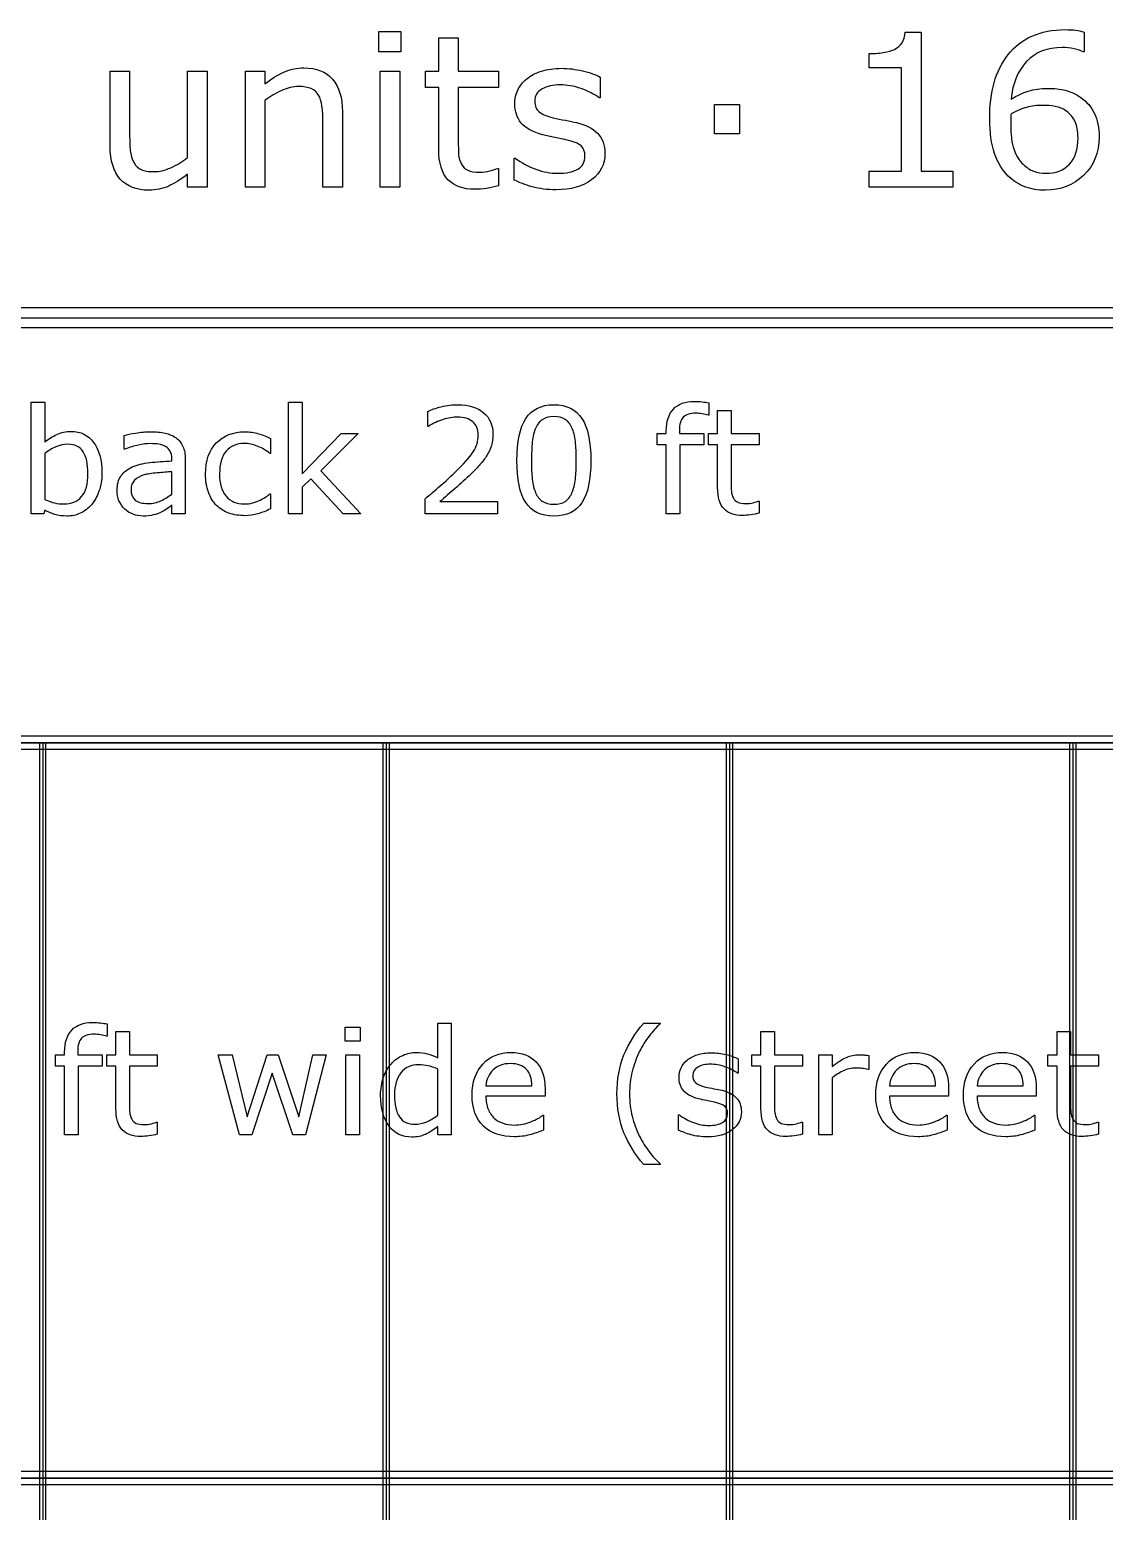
# Model space of a CAD drawing. Extents: x -13 to 750, y 12 to 2314.
# Drawn here: x 154.2 to 219.9, y 1644.9 to 1735.5 of the extents above; entities that cross this region are included whole.
import ezdxf

# ---------------------------------------------------------------- set-up
doc = ezdxf.new("R2010")
doc.units = 0
doc.layers.get('0').update_dxf_attribs({"linetype": 'CONTINUOUS'})

msp = doc.modelspace()

# ---------------------------------------------------------------- linework, layer by layer
at = {"color": 7}
for points in [[(176.90918, 1734.16734), (175.56348, 1734.16734), (175.56348, 1735.40514), (176.90918, 1735.40514)], [(176.83301, 1725.89), (175.63965, 1725.89), (175.63965, 1732.98033), (176.83301, 1732.98033)], [(197.60889, 1729.13367), (196.0918, 1729.13367), (196.0918, 1730.93006), (197.60889, 1730.93006)], [(219.60983, 1728.95598), (219.60983, 1728.95598)], [(189.38232, 1727.93397), (189.38232, 1727.93397)], [(43.400391, 1718.48961), (43.400391, 1266.2904), (268.59961, 1266.2904), (268.59961, 1718.48961)], [(44, 1717.89), (268, 1717.89), (268, 1691.89), (44, 1691.89)], [(44.599609, 1717.29039), (267.40039, 1717.29039), (267.40039, 1267.4896), (44.599609, 1267.4896)], [(174.45483, 1705.89), (173.36499, 1705.89), (171.39624, 1708.03893), (170.86011, 1707.52916), (170.86011, 1705.89), (170.03394, 1705.89), (170.03394, 1712.72789), (170.86011, 1712.72789), (170.86011, 1708.34215), (173.24634, 1710.79869), (174.28784, 1710.79869), (172.00708, 1708.53111)], [(188.52612, 1709.16393), (188.52612, 1709.16393)], [(157.7644, 1708.35967), (157.7644, 1708.35967)], [(158.61694, 1708.3817), (158.61694, 1708.3817)], [(162.89722, 1707.09852), (162.89722, 1707.09852)], [(187.37035, 1707.16881), (187.37035, 1707.16881)], [(43.599609, 1692.29039), (43.599609, 1646.48961), (268.40039, 1646.48961), (268.40039, 1692.29039)], [(44, 1691.89), (268, 1691.89), (268, 1646.89), (44, 1646.89)], [(154.80078, 1691.89), (154.80078, 1433.89), (155.19922, 1433.89), (155.19922, 1691.89)], [(175.80078, 1691.89), (175.80078, 1433.89), (176.19922, 1433.89), (176.19922, 1691.89)], [(196.80078, 1691.89), (196.80078, 1433.89), (197.19922, 1433.89), (197.19922, 1691.89)], [(217.80078, 1691.89), (217.80078, 1433.89), (218.19922, 1433.89), (218.19922, 1691.89)], [(44.400391, 1691.48961), (267.59961, 1691.48961), (267.59961, 1647.29039), (44.400391, 1647.29039)], [(174.42187, 1673.62047), (173.49023, 1673.62047), (173.49023, 1674.4774), (174.42187, 1674.4774)], [(172.34326, 1672.79869), (171.06445, 1667.89), (170.2998, 1667.89), (169.03857, 1671.67369), (167.78613, 1667.89), (167.02588, 1667.89), (165.73389, 1672.79869), (166.59521, 1672.79869), (167.49609, 1668.99742), (168.72217, 1672.79869), (169.40332, 1672.79869), (170.66016, 1668.99742), (171.5127, 1672.79869)], [(174.36914, 1667.89), (173.54297, 1667.89), (173.54297, 1672.79869), (174.36914, 1672.79869)], [(197.73047, 1669.30504), (197.73047, 1669.30504)], [(179.15918, 1669.09847), (179.15918, 1669.09847)], [(44, 1646.89), (268, 1646.89), (268, 1620.89), (44, 1620.89)]]:
    msp.add_lwpolyline(points, close=True, dxfattribs=at)
for points in [[(207.75244, 1735.37343), (208.73633, 1735.37343), (208.73633, 1726.85487), (210.66602, 1726.85487), (210.66602, 1725.89)], [(218.68945, 1735.37343), (218.68945, 1734.16103), (218.62595, 1734.16103)], [(179.21973, 1728.20694), (179.21973, 1731.97745), (178.41357, 1731.97745), (178.41357, 1732.98038), (179.21973, 1732.98038), (179.21973, 1735.01798), (180.41309, 1735.01798), (180.41309, 1732.98038), (182.87598, 1732.98038), (182.87598, 1731.97745), (180.41309, 1731.97745), (180.41309, 1728.7465)], [(210.66602, 1725.89), (205.5498, 1725.89), (205.5498, 1726.85484), (207.51758, 1726.85484), (207.51758, 1733.1898), (205.5498, 1733.1898), (205.5498, 1734.05309)], [(159.12305, 1728.37828), (159.12305, 1732.98033), (160.31641, 1732.98033), (160.31641, 1728.94322)], [(163.85842, 1727.68639), (163.85842, 1732.98033), (165.05178, 1732.98033), (165.05176, 1725.89)], [(168.59378, 1731.18395), (168.59378, 1725.89), (167.40042, 1725.89), (167.40042, 1732.98033), (168.59378, 1732.98033), (168.59378, 1732.19322)], [(189.10305, 1732.61854), (189.10305, 1731.34266), (189.03955, 1731.34266)], [(173.3291, 1725.89), (172.13574, 1725.89), (172.13574, 1729.92711)], [(173.32913, 1730.49205), (173.3291, 1725.89)], [(218.32168, 1728.90514), (218.32129, 1728.90512)], [(183.84082, 1726.31531), (183.84082, 1727.65467), (183.90432, 1727.65467)], [(165.05176, 1725.89), (163.8584, 1725.89), (163.8584, 1726.67711)], [(182.81251, 1727.02626), (182.87601, 1727.02626), (182.87598, 1725.9535)], [(155.12329, 1706.11847), (155.07056, 1705.89), (154.29712, 1705.89), (154.29712, 1712.72789), (155.12329, 1712.72789), (155.12329, 1710.28453)], [(195.7376, 1712.68394), (195.73755, 1711.92809)], [(178.59009, 1711.23814), (178.54619, 1711.23814), (178.54619, 1712.161)], [(195.73755, 1711.92809), (195.69365, 1711.92809)], [(196.27808, 1707.49405), (196.27808, 1710.10441), (195.71997, 1710.10441), (195.71997, 1710.79874), (196.27808, 1710.79874), (196.27808, 1712.20939), (197.10425, 1712.20939), (197.10425, 1710.79874), (198.80933, 1710.79874), (198.80933, 1710.10441), (197.10425, 1710.10441), (197.10425, 1707.86759)], [(193.94024, 1710.96564), (193.94024, 1710.79865), (195.42998, 1710.79865), (195.42998, 1710.10432), (193.9666, 1710.10432), (193.9666, 1705.89), (193.14043, 1705.89), (193.14043, 1710.10436), (192.58233, 1710.10436), (192.58233, 1710.79869), (193.14043, 1710.79869), (193.14043, 1710.96129)], [(160.02759, 1709.85392), (159.98369, 1709.85392), (159.98369, 1710.69327)], [(168.9397, 1710.50426), (168.9397, 1709.5858), (168.8958, 1709.5858)], [(155.12329, 1709.59012), (155.12329, 1706.77762)], [(162.89722, 1709.13317), (162.89722, 1709.26062)], [(163.71904, 1709.22109), (163.71899, 1705.89)], [(162.89722, 1707.0985), (162.89722, 1708.4652)], [(163.71899, 1705.89), (162.89722, 1705.89), (162.89722, 1706.41295)], [(168.8958, 1707.10728), (168.9397, 1707.10728), (168.9397, 1706.19762)], [(182.81323, 1705.89), (178.38354, 1705.89), (178.38354, 1706.80846)], [(179.29324, 1706.64146), (182.81326, 1706.64146), (182.81323, 1705.89)], [(198.7654, 1706.67664), (198.8093, 1706.67664), (198.80933, 1705.93395)], [(155, 1691.89), (155, 1433.89)], [(176, 1691.89), (176, 1433.89)], [(197, 1691.89), (197, 1433.89)], [(218, 1691.89), (218, 1433.89)], [(158.9356, 1674.68394), (158.93555, 1673.92805)], [(179.15918, 1672.60093), (179.15918, 1674.72788), (179.98535, 1674.72788), (179.98535, 1667.89)], [(191.7583, 1674.72789), (192.76465, 1674.72789), (192.76465, 1674.68399)], [(158.93555, 1673.92805), (158.89165, 1673.92805)], [(159.47607, 1669.49401), (159.47607, 1672.10437), (158.91797, 1672.10437), (158.91797, 1672.7987), (159.47607, 1672.7987), (159.47607, 1674.20935), (160.30225, 1674.20935), (160.30225, 1672.7987), (162.00732, 1672.7987), (162.00732, 1672.10437), (160.30225, 1672.10437), (160.30225, 1669.86755)], [(198.93018, 1669.49405), (198.93018, 1672.10441), (198.37207, 1672.10441), (198.37207, 1672.79874), (198.93018, 1672.79874), (198.93018, 1674.20939), (199.75635, 1674.20939), (199.75635, 1672.79874), (201.46143, 1672.79874), (201.46143, 1672.10441), (199.75635, 1672.10441), (199.75635, 1669.86759)], [(217.04004, 1669.49405), (217.04004, 1672.10441), (216.48193, 1672.10441), (216.48193, 1672.79874), (217.04004, 1672.79874), (217.04004, 1674.20939), (217.86621, 1674.20939), (217.86621, 1672.79874), (219.57129, 1672.79874), (219.57129, 1672.10441), (217.86621, 1672.10441), (217.86621, 1669.86759)], [(157.13823, 1672.9656), (157.13823, 1672.79861), (158.62798, 1672.79861), (158.62798, 1672.10428), (157.1646, 1672.10428), (157.1646, 1667.89), (156.33843, 1667.89), (156.33843, 1672.10436), (155.78032, 1672.10436), (155.78032, 1672.79869), (156.33843, 1672.79869), (156.33843, 1672.96129)], [(203.2852, 1671.37486), (203.2852, 1667.89), (202.45902, 1667.89), (202.45902, 1672.79869), (203.2852, 1672.79869), (203.2852, 1672.07359)], [(205.52201, 1672.74599), (205.52197, 1671.89781)], [(179.15918, 1669.0985), (179.15918, 1671.91539)], [(197.53716, 1672.54822), (197.53716, 1671.66492), (197.49316, 1671.66492)], [(205.52197, 1671.89781), (205.47807, 1671.89781)], [(182.10352, 1670.89146), (184.91602, 1670.89146)], [(185.72021, 1670.25865), (182.10352, 1670.25865)], [(185.72016, 1670.70689), (185.72021, 1670.25865)], [(206.79199, 1670.89146), (209.60449, 1670.89146)], [(210.40869, 1670.25865), (206.79199, 1670.25865)], [(210.40865, 1670.70689), (210.40869, 1670.25865)], [(212.15332, 1670.89146), (214.96582, 1670.89146)], [(215.77002, 1670.25865), (212.15332, 1670.25865)], [(215.76997, 1670.70689), (215.77002, 1670.25865)], [(161.96341, 1668.6766), (162.00731, 1668.6766), (162.00732, 1667.93391)], [(179.98535, 1667.89), (179.15918, 1667.89), (179.15918, 1668.40416)], [(185.57959, 1669.08971), (185.62349, 1669.08971), (185.62349, 1668.18883)], [(193.89404, 1668.18443), (193.89404, 1669.11168), (193.93804, 1669.11168)], [(201.4175, 1668.67664), (201.4614, 1668.67664), (201.46143, 1667.93395)], [(210.26807, 1669.08971), (210.31197, 1669.08971), (210.31197, 1668.18883)], [(215.62939, 1669.08971), (215.67329, 1669.08971), (215.67329, 1668.18883)], [(219.52736, 1668.67664), (219.57126, 1668.67664), (219.57129, 1667.93395)], [(192.76465, 1666.07945), (191.7583, 1666.07945)], [(192.76465, 1666.12344), (192.76465, 1666.07945)]]:
    msp.add_lwpolyline(points, dxfattribs=at)
for points in [[(207.55566, 1734.71327), (207.66992, 1734.87831), (207.735513, 1735.098363), (207.75244, 1735.37343)], [(215.49023, 1735.11314), (216.07845, 1735.383973), (216.763997, 1735.51939), (217.54687, 1735.51939)], [(217.54687, 1735.51939), (217.79655, 1735.51939), (218.006023, 1735.508823), (218.17529, 1735.48769)], [(218.17529, 1735.48769), (218.344563, 1735.466557), (218.51595, 1735.42847), (218.68945, 1735.37343)], [(207.09863, 1734.31337), (207.29329, 1734.419163), (207.445633, 1734.552463), (207.55566, 1734.71327)], [(214.04932, 1733.99596), (214.421713, 1734.474147), (214.902017, 1734.84654), (215.49023, 1735.11314)], [(217.35642, 1734.42766), (216.446587, 1734.42766), (215.720837, 1734.142013), (215.17917, 1733.57072)], [(218.0864, 1734.33876), (217.84942, 1734.398027), (217.606093, 1734.42766), (217.35642, 1734.42766)], [(205.5498, 1734.05309), (205.816407, 1734.05309), (206.102053, 1734.074257), (206.40674, 1734.11659)], [(206.40674, 1734.11659), (206.711427, 1734.163123), (206.942057, 1734.228717), (207.09863, 1734.31337)], [(213.18604, 1732.26939), (213.368, 1732.916857), (213.65576, 1733.49238), (214.04932, 1733.99596)], [(215.17917, 1733.57072), (214.637503, 1733.003667), (214.322237, 1732.2356), (214.23337, 1731.26652)], [(218.62595, 1734.16103), (218.507457, 1734.224497), (218.327607, 1734.28374), (218.0864, 1734.33876)], [(168.59378, 1732.19322), (168.966173, 1732.50214), (169.351263, 1732.743353), (169.74905, 1732.91686)], [(169.74905, 1732.91686), (170.146837, 1733.09036), (170.555203, 1733.17711), (170.97415, 1733.17711)], [(170.97415, 1733.17711), (171.740103, 1733.17711), (172.324087, 1732.946477), (172.7261, 1732.48521)], [(184.60256, 1732.50428), (184.83954, 1732.703173), (185.139997, 1732.859747), (185.50393, 1732.974)], [(185.50393, 1732.974), (185.87209, 1733.092493), (186.28257, 1733.15174), (186.73537, 1733.15174)], [(186.73537, 1733.15174), (187.15855, 1733.15174), (187.58596, 1733.098843), (188.0176, 1732.99305)], [(188.0176, 1732.99305), (188.453473, 1732.891483), (188.81529, 1732.766647), (189.10305, 1732.61854)], [(169.61575, 1731.79967), (169.260283, 1731.638863), (168.919627, 1731.433623), (168.59378, 1731.18395)], [(170.63773, 1732.04088), (170.311883, 1732.04088), (169.971223, 1731.960477), (169.61575, 1731.79967)], [(171.41214, 1731.90758), (171.213247, 1731.996447), (170.95511, 1732.04088), (170.63773, 1732.04088)], [(171.86917, 1731.51402), (171.763377, 1731.69176), (171.611033, 1731.822947), (171.41214, 1731.90758)], [(172.7261, 1732.48521), (173.12812, 1732.02395), (173.32913, 1731.359563), (173.32913, 1730.49205)], [(183.87258, 1730.98719), (183.87258, 1731.279183), (183.931823, 1731.554247), (184.05031, 1731.81238)], [(184.05031, 1731.81238), (184.17303, 1732.07052), (184.357113, 1732.301153), (184.60256, 1732.50428)], [(185.54199, 1731.88856), (185.241537, 1731.72352), (185.09131, 1731.47596), (185.09131, 1731.14588)], [(186.64648, 1732.14246), (186.210613, 1732.14246), (185.84245, 1732.057827), (185.54199, 1731.88856)], [(187.92871, 1731.9076), (187.492837, 1732.064173), (187.065427, 1732.14246), (186.64648, 1732.14246)], [(189.03955, 1731.34266), (188.734863, 1731.56694), (188.364583, 1731.755253), (187.92871, 1731.9076)], [(212.91943, 1730.04137), (212.91943, 1730.879257), (213.0083, 1731.62193), (213.18604, 1732.26939)], [(214.23337, 1731.26652), (214.588837, 1731.482347), (214.937957, 1731.64527), (215.28073, 1731.75529)], [(215.28073, 1731.75529), (215.627737, 1731.86955), (216.02764, 1731.92668), (216.48044, 1731.92668)], [(216.48044, 1731.92668), (216.88246, 1731.92668), (217.235813, 1731.888593), (217.5405, 1731.81242)], [(217.5405, 1731.81242), (217.84942, 1731.74048), (218.164687, 1731.59237), (218.4863, 1731.36809)], [(172.07864, 1730.84117), (172.040573, 1731.12893), (171.97075, 1731.353213), (171.86917, 1731.51402)], [(172.13574, 1729.92711), (172.13574, 1730.252957), (172.116707, 1730.557643), (172.07864, 1730.84117)], [(184.25979, 1729.80652), (184.00165, 1730.12814), (183.87258, 1730.521697), (183.87258, 1730.98719)], [(185.09131, 1731.14588), (185.09131, 1730.853887), (185.182293, 1730.633833), (185.36426, 1730.48572)], [(216.18213, 1730.88561), (215.82243, 1730.88561), (215.48812, 1730.84329), (215.1792, 1730.75865)], [(216.9248, 1730.82211), (216.687827, 1730.864443), (216.44027, 1730.88561), (216.18213, 1730.88561)], [(217.57227, 1730.55551), (217.377603, 1730.690923), (217.16178, 1730.77979), (216.9248, 1730.82211)], [(218.4863, 1731.36809), (218.858693, 1731.10995), (219.13799, 1730.784103), (219.32419, 1730.39055)], [(185.36426, 1730.48572), (185.541993, 1730.337613), (185.829753, 1730.21701), (186.22754, 1730.12391)], [(186.22754, 1730.12391), (186.447593, 1730.07311), (186.693037, 1730.022327), (186.96387, 1729.97156)], [(186.96387, 1729.97156), (187.23893, 1729.92076), (187.467443, 1729.87421), (187.64941, 1729.83191)], [(213.21143, 1727.94664), (213.016763, 1728.526393), (212.91943, 1729.224637), (212.91943, 1730.04137)], [(214.20805, 1730.09215), (214.20405, 1730.007517), (214.20205, 1729.899607), (214.20205, 1729.76842)], [(214.22705, 1730.3651), (214.218583, 1730.272), (214.21225, 1730.181017), (214.20805, 1730.09215)], [(215.1792, 1730.75865), (214.87028, 1730.674017), (214.552897, 1730.542833), (214.22705, 1730.3651)], [(218.14355, 1729.88266), (218.029297, 1730.140793), (217.83887, 1730.365077), (217.57227, 1730.55551)], [(218.32129, 1728.90512), (218.32129, 1729.298673), (218.262043, 1729.62452), (218.14355, 1729.88266)], [(219.32419, 1730.39055), (219.514617, 1729.996997), (219.60983, 1729.518807), (219.60983, 1728.95598)], [(185.58645, 1729.08289), (184.964377, 1729.24793), (184.522157, 1729.48914), (184.25979, 1729.80652)], [(186.32912, 1728.91785), (186.058287, 1728.96865), (185.81073, 1729.023663), (185.58645, 1729.08289)], [(187.64941, 1729.83191), (188.203777, 1729.704957), (188.631187, 1729.487023), (188.93164, 1729.17811)], [(188.93164, 1729.17811), (189.232093, 1728.864957), (189.38232, 1728.450243), (189.38232, 1727.93397)], [(214.20205, 1729.76842), (214.20205, 1729.0998), (214.26976, 1728.570827), (214.40518, 1728.1815)], [(219.60986, 1728.95592), (219.60986, 1727.995307), (219.292477, 1727.210313), (218.65771, 1726.60094)], [(159.74512, 1726.37242), (159.330407, 1726.829453), (159.12305, 1727.498073), (159.12305, 1728.37828)], [(160.31641, 1728.94322), (160.31641, 1728.58352), (160.333343, 1728.2746), (160.36721, 1728.01646)], [(179.78467, 1726.33439), (179.408043, 1726.72371), (179.21973, 1727.347893), (179.21973, 1728.20694)], [(180.41309, 1728.7465), (180.41309, 1728.3741), (180.421557, 1728.082107), (180.43849, 1727.87052)], [(186.99563, 1728.78455), (186.826357, 1728.822617), (186.604187, 1728.86705), (186.32912, 1728.91785)], [(187.92238, 1728.41639), (187.761573, 1728.56027), (187.452657, 1728.68299), (186.99563, 1728.78455)], [(188.16359, 1727.78162), (188.16359, 1728.06092), (188.083187, 1728.27251), (187.92238, 1728.41639)], [(214.40518, 1728.1815), (214.544827, 1727.796413), (214.735253, 1727.491727), (214.97646, 1727.26744)], [(217.79482, 1727.28648), (218.14606, 1727.663113), (218.32168, 1728.202667), (218.32168, 1728.90514)], [(160.36721, 1728.01646), (160.401077, 1727.76256), (160.473017, 1727.544627), (160.58303, 1727.36266)], [(160.58303, 1727.36266), (160.697283, 1727.17646), (160.845393, 1727.041043), (161.02736, 1726.95641)], [(162.8301, 1727.07066), (163.19826, 1727.231473), (163.541033, 1727.436717), (163.85842, 1727.68639)], [(180.43849, 1727.87052), (180.455423, 1727.66316), (180.514667, 1727.468497), (180.61622, 1727.28653)], [(180.61622, 1727.28653), (180.70932, 1727.117263), (180.836273, 1726.992427), (180.99708, 1726.91202)], [(183.90432, 1727.65467), (184.280947, 1727.371143), (184.69989, 1727.144743), (185.16115, 1726.97547)], [(187.71926, 1726.98182), (188.01548, 1727.151087), (188.16359, 1727.417687), (188.16359, 1727.78162)], [(189.38232, 1727.93397), (189.38232, 1727.286503), (189.113603, 1726.755413), (188.57617, 1726.3407)], [(214.05566, 1726.55016), (213.691733, 1726.901393), (213.410323, 1727.366887), (213.21143, 1727.94664)], [(214.97646, 1727.26744), (215.171127, 1727.08124), (215.3806, 1726.943707), (215.60488, 1726.85484)], [(216.34756, 1726.72789), (216.961167, 1726.72789), (217.443587, 1726.914087), (217.79482, 1727.28648)], [(161.48437, 1725.69322), (160.739583, 1725.69322), (160.159833, 1725.91962), (159.74512, 1726.37242)], [(161.02736, 1726.95641), (161.209327, 1726.87177), (161.473813, 1726.82945), (161.82082, 1726.82945)], [(161.82082, 1726.82945), (162.12974, 1726.82945), (162.466167, 1726.909853), (162.8301, 1727.07066)], [(163.8584, 1726.67711), (163.45638, 1726.35973), (163.071287, 1726.116403), (162.70312, 1725.94713)], [(181.43506, 1725.7504), (180.711427, 1725.7504), (180.161297, 1725.945063), (179.78467, 1726.33439)], [(180.99708, 1726.91202), (181.16212, 1726.835847), (181.411793, 1726.79776), (181.7461, 1726.79776)], [(181.7461, 1726.79776), (181.940767, 1726.79776), (182.143893, 1726.82526), (182.35548, 1726.88026)], [(182.35548, 1726.88026), (182.567067, 1726.939527), (182.71941, 1726.988193), (182.81251, 1727.02626)], [(184.93896, 1725.90272), (184.503093, 1726.029673), (184.137047, 1726.167203), (183.84082, 1726.31531)], [(185.16115, 1726.97547), (185.622417, 1726.81043), (186.064637, 1726.72791), (186.48781, 1726.72791)], [(188.57617, 1726.3407), (188.04297, 1725.925987), (187.31299, 1725.71863), (186.38623, 1725.71863)], [(186.48781, 1726.72791), (187.01255, 1726.72791), (187.423033, 1726.812547), (187.71926, 1726.98182)], [(215.06494, 1725.90904), (214.68408, 1726.05292), (214.347653, 1726.266627), (214.05566, 1726.55016)], [(215.60488, 1726.85484), (215.8334, 1726.770207), (216.08096, 1726.72789), (216.34756, 1726.72789)], [(218.65771, 1726.60094), (218.027177, 1725.995793), (217.252763, 1725.69322), (216.33447, 1725.69322)], [(162.70312, 1725.94713), (162.33496, 1725.777857), (161.92871, 1725.69322), (161.48437, 1725.69322)], [(182.13965, 1725.8075), (181.877277, 1725.769433), (181.642413, 1725.7504), (181.43506, 1725.7504)], [(182.87598, 1725.9535), (182.651693, 1725.894233), (182.40625, 1725.845567), (182.13965, 1725.8075)], [(186.38623, 1725.71863), (185.86149, 1725.71863), (185.379067, 1725.779993), (184.93896, 1725.90272)], [(216.33447, 1725.69322), (215.868977, 1725.69322), (215.4458, 1725.76516), (215.06494, 1725.90904)], [(193.57549, 1712.30162), (193.86553, 1712.6151), (194.284477, 1712.77184), (194.83233, 1712.77184)], [(194.83233, 1712.77184), (195.016897, 1712.77184), (195.182423, 1712.76304), (195.32891, 1712.74544)], [(195.32891, 1712.74544), (195.478323, 1712.72784), (195.614553, 1712.70734), (195.7376, 1712.68394)], [(178.54619, 1712.161), (178.754197, 1712.263533), (179.031053, 1712.357283), (179.37676, 1712.44225)], [(179.37676, 1712.44225), (179.725393, 1712.52721), (180.062307, 1712.56969), (180.3875, 1712.56969)], [(180.36548, 1711.80943), (180.09888, 1711.80943), (179.810307, 1711.762557), (179.49976, 1711.66881)], [(181.30151, 1711.51939), (181.078857, 1711.71275), (180.766847, 1711.80943), (180.36548, 1711.80943)], [(180.3875, 1712.56969), (181.0584, 1712.56969), (181.58428, 1712.40709), (181.96514, 1712.08189)], [(181.96514, 1712.08189), (182.346, 1711.75963), (182.53643, 1711.321643), (182.53643, 1710.76793)], [(183.99976, 1709.15514), (183.99976, 1710.318227), (184.182863, 1711.176623), (184.54907, 1711.73033)], [(184.54907, 1711.73033), (184.915283, 1712.28697), (185.486573, 1712.56529), (186.26294, 1712.56529)], [(186.26294, 1711.8402), (185.987547, 1711.8402), (185.75903, 1711.78307), (185.57739, 1711.66881)], [(186.26294, 1712.56529), (187.048093, 1712.56529), (187.620847, 1712.282577), (187.9812, 1711.71715)], [(186.94409, 1711.66881), (186.76831, 1711.78307), (186.54126, 1711.8402), (186.26294, 1711.8402)], [(193.14043, 1710.96129), (193.14043, 1711.544297), (193.28545, 1711.991073), (193.57549, 1712.30162)], [(194.17754, 1711.81379), (194.01934, 1711.658517), (193.94024, 1711.3758), (193.94024, 1710.96564)], [(194.95098, 1712.05109), (194.596487, 1712.05109), (194.338673, 1711.97199), (194.17754, 1711.81379)], [(195.3377, 1712.00719), (195.191213, 1712.036457), (195.062307, 1712.05109), (194.95098, 1712.05109)], [(195.69365, 1711.92809), (195.60283, 1711.954423), (195.48418, 1711.98079), (195.3377, 1712.00719)], [(155.86157, 1710.75035), (156.122317, 1710.873397), (156.415287, 1710.93492), (156.74048, 1710.93492)], [(156.74048, 1710.93492), (157.32056, 1710.93492), (157.77759, 1710.712263), (158.11157, 1710.26695)], [(159.98369, 1710.69327), (160.144823, 1710.737203), (160.377733, 1710.785543), (160.68242, 1710.83829)], [(160.68242, 1710.83829), (160.987107, 1710.891023), (161.2874, 1710.91739), (161.5833, 1710.91739)], [(161.5833, 1710.91739), (161.929007, 1710.91739), (162.2293, 1710.88809), (162.48418, 1710.82949)], [(162.48418, 1710.82949), (162.741993, 1710.773823), (162.96465, 1710.677143), (163.15215, 1710.53945)], [(165.61743, 1710.2274), (166.059817, 1710.684433), (166.642827, 1710.91295), (167.36646, 1710.91295)], [(167.36646, 1710.91295), (167.647707, 1710.91295), (167.923097, 1710.8734), (168.19263, 1710.7943)], [(179.49976, 1711.66881), (179.189213, 1711.575057), (178.88599, 1711.4315), (178.59009, 1711.23814)], [(181.63989, 1710.72398), (181.63989, 1711.063827), (181.527097, 1711.328963), (181.30151, 1711.51939)], [(185.15112, 1711.15025), (185.051513, 1710.933457), (184.982667, 1710.650743), (184.94458, 1710.30211)], [(185.57739, 1711.66881), (185.398683, 1711.55455), (185.256593, 1711.381697), (185.15112, 1711.15025)], [(187.36597, 1711.15904), (187.26343, 1711.384627), (187.122803, 1711.55455), (186.94409, 1711.66881)], [(187.5769, 1710.32408), (187.541767, 1710.652207), (187.471457, 1710.930527), (187.36597, 1711.15904)], [(187.9812, 1711.71715), (188.34448, 1711.15465), (188.52612, 1710.303577), (188.52612, 1709.16393)], [(155.12329, 1710.28453), (155.354737, 1710.474963), (155.60083, 1710.630237), (155.86157, 1710.75035)], [(155.80884, 1709.99002), (155.562747, 1709.88748), (155.33423, 1709.75418), (155.12329, 1709.59012)], [(156.53833, 1710.14822), (156.298097, 1710.14822), (156.054933, 1710.095487), (155.80884, 1709.99002)], [(157.47437, 1709.69119), (157.28101, 1709.995877), (156.968997, 1710.14822), (156.53833, 1710.14822)], [(158.11157, 1710.26695), (158.448483, 1709.821637), (158.61694, 1709.19322), (158.61694, 1708.3817)], [(160.85376, 1710.10001), (160.58716, 1710.044343), (160.31177, 1709.962313), (160.02759, 1709.85392)], [(161.57886, 1710.18791), (161.36206, 1710.18791), (161.12036, 1710.15861), (160.85376, 1710.10001)], [(162.09302, 1710.15271), (161.928953, 1710.176177), (161.757567, 1710.18791), (161.57886, 1710.18791)], [(162.51489, 1710.01647), (162.397703, 1710.083857), (162.25708, 1710.12927), (162.09302, 1710.15271)], [(162.79614, 1709.72644), (162.731673, 1709.849487), (162.637923, 1709.946163), (162.51489, 1710.01647)], [(163.15215, 1710.53945), (163.336723, 1710.40469), (163.477347, 1710.230373), (163.57402, 1710.0165)], [(163.57402, 1710.0165), (163.6707, 1709.802633), (163.71904, 1709.537497), (163.71904, 1709.22109)], [(164.95825, 1708.33775), (164.95825, 1709.14049), (165.177977, 1709.770373), (165.61743, 1710.2274)], [(167.33135, 1710.19664), (166.862597, 1710.19664), (166.49199, 1710.038437), (166.21953, 1709.72203)], [(168.11358, 1710.03844), (167.846973, 1710.143907), (167.58623, 1710.19664), (167.33135, 1710.19664)], [(168.8958, 1709.5858), (168.643847, 1709.782087), (168.383107, 1709.932967), (168.11358, 1710.03844)], [(168.19263, 1710.7943), (168.46509, 1710.715193), (168.714113, 1710.618513), (168.9397, 1710.50426)], [(181.32788, 1709.68248), (181.535887, 1710.004747), (181.63989, 1710.351913), (181.63989, 1710.72398)], [(182.43973, 1710.0692), (182.378197, 1709.855333), (182.28591, 1709.65172), (182.16287, 1709.45836)], [(182.53643, 1710.76793), (182.53643, 1710.518903), (182.504197, 1710.285993), (182.43973, 1710.0692)], [(184.94458, 1710.30211), (184.909447, 1709.953477), (184.89188, 1709.571153), (184.89188, 1709.15514)], [(187.634, 1709.16393), (187.634, 1709.609237), (187.614967, 1709.995953), (187.5769, 1710.32408)], [(157.7644, 1708.35965), (157.7644, 1708.945583), (157.667723, 1709.38943), (157.47437, 1709.69119)], [(160.47144, 1708.75964), (160.770267, 1708.891473), (161.129153, 1708.98083), (161.5481, 1709.02771)], [(161.5481, 1709.02771), (161.96704, 1709.074577), (162.416747, 1709.10973), (162.89722, 1709.13317)], [(162.89722, 1709.26062), (162.89722, 1709.44812), (162.863527, 1709.603393), (162.79614, 1709.72644)], [(166.21953, 1709.72203), (165.950003, 1709.408557), (165.81524, 1708.94713), (165.81524, 1708.33775)], [(180.17212, 1708.38609), (180.73462, 1708.931017), (181.119873, 1709.363147), (181.32788, 1709.68248)], [(182.16287, 1709.45836), (182.048617, 1709.27672), (181.91385, 1709.09801), (181.75857, 1708.92223)], [(184.54028, 1706.58873), (184.179933, 1707.14537), (183.99976, 1708.00084), (183.99976, 1709.15514)], [(184.89188, 1709.15514), (184.89188, 1708.698107), (184.90798, 1708.31578), (184.94018, 1708.00816)], [(187.5769, 1708.00377), (187.614967, 1708.326037), (187.634, 1708.712757), (187.634, 1709.16393)], [(188.52612, 1709.16393), (188.52612, 1707.989123), (188.34155, 1707.12633), (187.97241, 1706.57555)], [(157.37329, 1706.94463), (157.63403, 1707.246383), (157.7644, 1707.718063), (157.7644, 1708.35967)], [(158.61694, 1708.38165), (158.61694, 1707.97149), (158.558347, 1707.60235), (158.44116, 1707.27423)], [(159.54858, 1707.31384), (159.54858, 1707.685907), (159.627683, 1707.9862), (159.78589, 1708.21472)], [(159.78589, 1708.21472), (159.947023, 1708.446167), (160.17554, 1708.627807), (160.47144, 1708.75964)], [(161.19653, 1708.27186), (160.95923, 1708.204473), (160.767337, 1708.099003), (160.62085, 1707.95545)], [(162.00513, 1708.3993), (161.665283, 1708.370033), (161.39575, 1708.327553), (161.19653, 1708.27186)], [(162.89722, 1708.4652), (162.645267, 1708.450533), (162.347903, 1708.428567), (162.00513, 1708.3993)], [(165.13403, 1707.20836), (165.016843, 1707.530627), (164.95825, 1707.90709), (164.95825, 1708.33775)], [(165.81524, 1708.33775), (165.81524, 1707.745957), (165.947073, 1707.29039), (166.21074, 1706.97105)], [(179.3064, 1707.59947), (179.616947, 1707.863143), (179.90552, 1708.12535), (180.17212, 1708.38609)], [(181.20047, 1708.33775), (180.88699, 1708.030137), (180.56326, 1707.73131), (180.22928, 1707.44127)], [(181.75857, 1708.92223), (181.60623, 1708.746443), (181.420197, 1708.551617), (181.20047, 1708.33775)], [(158.44116, 1707.27423), (158.326907, 1706.946103), (158.171633, 1706.670713), (157.97534, 1706.44806)], [(160.01001, 1706.19323), (159.70239, 1706.486203), (159.54858, 1706.85974), (159.54858, 1707.31384)], [(160.62085, 1707.95545), (160.474363, 1707.814823), (160.40112, 1707.62), (160.40112, 1707.37098)], [(160.40112, 1707.37098), (160.40112, 1707.089727), (160.486083, 1706.877323), (160.65601, 1706.73377)], [(165.63062, 1706.40855), (165.416747, 1706.61949), (165.251217, 1706.886093), (165.13403, 1707.20836)], [(178.38354, 1706.80846), (178.69116, 1707.072127), (178.99878, 1707.335797), (179.3064, 1707.59947)], [(180.22928, 1707.44127), (179.895293, 1707.154163), (179.58328, 1706.88756), (179.29324, 1706.64146)], [(184.94018, 1708.00816), (184.97238, 1707.700547), (185.041227, 1707.425157), (185.14672, 1707.18199)], [(187.37036, 1707.16881), (187.4729, 1707.406117), (187.541747, 1707.684437), (187.5769, 1708.00377)], [(196.66919, 1706.19767), (196.40845, 1706.467197), (196.27808, 1706.899323), (196.27808, 1707.49405)], [(197.10425, 1707.86759), (197.10425, 1707.609777), (197.110117, 1707.407627), (197.12185, 1707.26114)], [(197.12185, 1707.26114), (197.133583, 1707.117587), (197.174597, 1706.982823), (197.24489, 1706.85685)], [(155.12329, 1706.77762), (155.357663, 1706.672147), (155.558347, 1706.598903), (155.72534, 1706.55789)], [(155.72534, 1706.55789), (155.89526, 1706.51689), (156.087157, 1706.49639), (156.30103, 1706.49639)], [(156.30103, 1706.49639), (156.758057, 1706.49639), (157.115477, 1706.645803), (157.37329, 1706.94463)], [(157.97534, 1706.44806), (157.767333, 1706.216613), (157.538817, 1706.042297), (157.28979, 1705.92511)], [(160.65601, 1706.73377), (160.82593, 1706.593143), (161.085207, 1706.52283), (161.43384, 1706.52283)], [(161.43384, 1706.52283), (161.72388, 1706.52283), (161.989017, 1706.578493), (162.22925, 1706.68982)], [(162.22925, 1706.68982), (162.469483, 1706.80408), (162.69214, 1706.940313), (162.89722, 1707.09852)], [(162.89722, 1706.41295), (162.823973, 1706.36315), (162.724363, 1706.292837), (162.59839, 1706.20201)], [(166.39087, 1705.93395), (166.09497, 1706.039417), (165.841553, 1706.197617), (165.63062, 1706.40855)], [(166.21074, 1706.97105), (166.477347, 1706.65465), (166.850883, 1706.49645), (167.33135, 1706.49645)], [(167.33135, 1706.49645), (167.498343, 1706.49645), (167.668263, 1706.518417), (167.84111, 1706.56235)], [(167.84111, 1706.56235), (168.013963, 1706.606283), (168.169237, 1706.663413), (168.30693, 1706.73374)], [(168.30693, 1706.73374), (168.42705, 1706.795273), (168.539843, 1706.859727), (168.64531, 1706.9271)], [(168.64531, 1706.9271), (168.750783, 1706.997413), (168.83428, 1707.057473), (168.8958, 1707.10728)], [(186.26294, 1705.75377), (185.477787, 1705.75377), (184.903567, 1706.03209), (184.54028, 1706.58873)], [(185.14672, 1707.18199), (185.2434, 1706.953477), (185.37963, 1706.77916), (185.55541, 1706.65904)], [(185.55541, 1706.65904), (185.734123, 1706.538927), (185.969963, 1706.47887), (186.26293, 1706.47887)], [(186.26293, 1706.47887), (186.538323, 1706.47887), (186.76684, 1706.535997), (186.94848, 1706.65025)], [(187.97241, 1706.57555), (187.606203, 1706.027697), (187.03638, 1705.75377), (186.26294, 1705.75377)], [(186.94848, 1706.65025), (187.13012, 1706.76451), (187.270743, 1706.937363), (187.37035, 1707.16881)], [(197.24489, 1706.85685), (197.309357, 1706.739663), (197.397247, 1706.653237), (197.50856, 1706.59757)], [(197.50856, 1706.59757), (197.62282, 1706.544837), (197.795673, 1706.51847), (198.02712, 1706.51847)], [(198.02712, 1706.51847), (198.161887, 1706.51847), (198.30251, 1706.537503), (198.44899, 1706.57557)], [(198.44899, 1706.57557), (198.595477, 1706.61657), (198.700947, 1706.65026), (198.7654, 1706.67664)], [(155.73853, 1705.85479), (155.530517, 1705.919257), (155.325437, 1706.00715), (155.12329, 1706.11847)], [(156.46802, 1705.75372), (156.1897, 1705.75372), (155.946537, 1705.78741), (155.73853, 1705.85479)], [(157.28979, 1705.92511), (157.04077, 1705.81085), (156.766847, 1705.75372), (156.46802, 1705.75372)], [(161.13501, 1705.75378), (160.69263, 1705.75378), (160.31763, 1705.900263), (160.01001, 1706.19323)], [(161.76343, 1705.82408), (161.584717, 1705.777213), (161.375243, 1705.75378), (161.13501, 1705.75378)], [(162.23804, 1705.99107), (162.10034, 1705.92369), (161.942137, 1705.868027), (161.76343, 1705.82408)], [(162.59839, 1706.20201), (162.475343, 1706.114123), (162.355227, 1706.04381), (162.23804, 1705.99107)], [(167.36646, 1705.78014), (167.011967, 1705.78014), (166.68677, 1705.83141), (166.39087, 1705.93395)], [(168.15308, 1705.89), (167.906987, 1705.81676), (167.64478, 1705.78014), (167.36646, 1705.78014)], [(168.9397, 1706.19762), (168.664307, 1706.06578), (168.4021, 1705.96324), (168.15308, 1705.89)], [(197.81177, 1705.79337), (197.31079, 1705.79337), (196.92993, 1705.928137), (196.66919, 1706.19767)], [(198.29956, 1705.83287), (198.11792, 1705.806537), (197.955323, 1705.79337), (197.81177, 1705.79337)], [(198.80933, 1705.93395), (198.654057, 1705.89295), (198.484133, 1705.859257), (198.29956, 1705.83287)], [(156.77349, 1674.30162), (157.06353, 1674.6151), (157.482473, 1674.77184), (158.03032, 1674.77184)], [(158.03032, 1674.77184), (158.214893, 1674.77184), (158.380423, 1674.76304), (158.52691, 1674.74544)], [(158.52691, 1674.74544), (158.676323, 1674.72784), (158.812553, 1674.70734), (158.9356, 1674.68394)], [(190.5498, 1672.78111), (190.836913, 1673.484237), (191.239747, 1674.133163), (191.7583, 1674.72789)], [(192.76465, 1674.68399), (192.527343, 1674.470117), (192.300293, 1674.222557), (192.0835, 1673.94131)], [(156.33843, 1672.96129), (156.33843, 1673.544297), (156.48345, 1673.991073), (156.77349, 1674.30162)], [(157.37554, 1673.81375), (157.217333, 1673.658477), (157.13823, 1673.37576), (157.13823, 1672.9656)], [(158.14898, 1674.05105), (157.794487, 1674.05105), (157.536673, 1673.97195), (157.37554, 1673.81375)], [(158.53569, 1674.00715), (158.38921, 1674.036417), (158.260307, 1674.05105), (158.14898, 1674.05105)], [(158.89165, 1673.92805), (158.80083, 1673.954383), (158.682177, 1673.98075), (158.53569, 1674.00715)], [(192.0835, 1673.94131), (191.869633, 1673.66299), (191.670413, 1673.337793), (191.48584, 1672.96572)], [(176.32471, 1672.24938), (176.52393, 1672.472033), (176.755373, 1672.641953), (177.01904, 1672.75914)], [(177.01904, 1672.75914), (177.285647, 1672.876327), (177.561037, 1672.93492), (177.84521, 1672.93492)], [(177.84521, 1672.93492), (178.103023, 1672.93492), (178.33154, 1672.907087), (178.53076, 1672.85142)], [(178.53076, 1672.85142), (178.72998, 1672.798687), (178.939453, 1672.71519), (179.15918, 1672.60093)], [(181.9189, 1672.2274), (182.358347, 1672.69908), (182.935493, 1672.93492), (183.65034, 1672.93492)], [(183.65034, 1672.93492), (184.312447, 1672.93492), (184.822213, 1672.74156), (185.17964, 1672.35484)], [(190.11914, 1670.40367), (190.11914, 1671.28551), (190.262693, 1672.07799), (190.5498, 1672.78111)], [(191.48584, 1672.96572), (191.31006, 1672.605373), (191.166507, 1672.208403), (191.05518, 1671.77481)], [(194.42144, 1672.46912), (194.5855, 1672.606813), (194.793507, 1672.715213), (195.04546, 1672.79432)], [(195.04546, 1672.79432), (195.30034, 1672.876347), (195.58452, 1672.91736), (195.898, 1672.91736)], [(195.898, 1672.91736), (196.190967, 1672.91736), (196.486863, 1672.88074), (196.78569, 1672.8075)], [(196.78569, 1672.8075), (197.08745, 1672.737187), (197.33794, 1672.65076), (197.53716, 1672.54822)], [(204.15092, 1672.6317), (204.402873, 1672.743027), (204.65922, 1672.79869), (204.91996, 1672.79869)], [(204.91996, 1672.79869), (205.063513, 1672.79869), (205.167517, 1672.79429), (205.23197, 1672.78549)], [(205.23197, 1672.78549), (205.296437, 1672.77949), (205.393117, 1672.766323), (205.52201, 1672.74599)], [(206.60738, 1672.2274), (207.046833, 1672.69908), (207.623983, 1672.93492), (208.33883, 1672.93492)], [(208.33883, 1672.93492), (209.000937, 1672.93492), (209.5107, 1672.74156), (209.86812, 1672.35484)], [(211.9687, 1672.2274), (212.408153, 1672.69908), (212.985303, 1672.93492), (213.70015, 1672.93492)], [(213.70015, 1672.93492), (214.362257, 1672.93492), (214.87202, 1672.74156), (215.22944, 1672.35484)], [(175.84131, 1671.41881), (175.961423, 1671.744003), (176.122557, 1672.02086), (176.32471, 1672.24938)], [(177.98584, 1672.17903), (177.522947, 1672.17903), (177.162597, 1672.017897), (176.90479, 1671.69563)], [(178.56152, 1672.12193), (178.38574, 1672.159997), (178.193847, 1672.17903), (177.98584, 1672.17903)], [(179.15918, 1671.91539), (178.936527, 1672.014997), (178.737307, 1672.083843), (178.56152, 1672.12193)], [(181.26411, 1670.31578), (181.26411, 1671.118513), (181.482373, 1671.75572), (181.9189, 1672.2274)], [(182.54736, 1671.86266), (182.28662, 1671.601913), (182.138673, 1671.27818), (182.10352, 1670.89146)], [(183.60645, 1672.25377), (183.164063, 1672.25377), (182.811033, 1672.1234), (182.54736, 1671.86266)], [(184.58643, 1671.89781), (184.372557, 1672.135117), (184.045897, 1672.25377), (183.60645, 1672.25377)], [(184.91602, 1670.89146), (184.913353, 1671.32506), (184.80349, 1671.66051), (184.58643, 1671.89781)], [(185.17964, 1672.35484), (185.539987, 1671.968127), (185.72016, 1671.41881), (185.72016, 1670.70689)], [(193.91607, 1671.41883), (193.91607, 1671.620977), (193.957083, 1671.811407), (194.03911, 1671.99012)], [(194.03911, 1671.99012), (194.12407, 1672.168827), (194.251513, 1672.328493), (194.42144, 1672.46912)], [(195.07178, 1672.04285), (194.863773, 1671.928597), (194.75977, 1671.75721), (194.75977, 1671.52869)], [(195.83643, 1672.21863), (195.53467, 1672.21863), (195.279787, 1672.160037), (195.07178, 1672.04285)], [(196.72412, 1672.05604), (196.42236, 1672.164433), (196.126463, 1672.21863), (195.83643, 1672.21863)], [(197.49316, 1671.66492), (197.282227, 1671.820193), (197.02588, 1671.950567), (196.72412, 1672.05604)], [(203.2852, 1672.07359), (203.61332, 1672.337263), (203.901893, 1672.5233), (204.15092, 1672.6317)], [(204.70902, 1671.98131), (204.45414, 1671.98131), (204.208047, 1671.92418), (203.97074, 1671.80992)], [(205.11772, 1671.95931), (205.00346, 1671.973977), (204.867227, 1671.98131), (204.70902, 1671.98131)], [(205.47807, 1671.89781), (205.355023, 1671.927077), (205.234907, 1671.947577), (205.11772, 1671.95931)], [(205.9526, 1670.31578), (205.9526, 1671.118513), (206.17086, 1671.75572), (206.60738, 1672.2274)], [(207.23584, 1671.86266), (206.9751, 1671.601913), (206.82715, 1671.27818), (206.79199, 1670.89146)], [(208.29492, 1672.25377), (207.85254, 1672.25377), (207.499513, 1672.1234), (207.23584, 1671.86266)], [(209.2749, 1671.89781), (209.061033, 1672.135117), (208.734373, 1672.25377), (208.29492, 1672.25377)], [(209.60449, 1670.89146), (209.601823, 1671.32506), (209.49196, 1671.66051), (209.2749, 1671.89781)], [(209.86812, 1672.35484), (210.228473, 1671.968127), (210.40865, 1671.41881), (210.40865, 1670.70689)], [(211.31391, 1670.31578), (211.31391, 1671.118513), (211.532173, 1671.75572), (211.9687, 1672.2274)], [(212.59717, 1671.86266), (212.336423, 1671.601913), (212.188473, 1671.27818), (212.15332, 1670.89146)], [(213.65625, 1672.25377), (213.21387, 1672.25377), (212.860843, 1672.1234), (212.59717, 1671.86266)], [(214.63623, 1671.89781), (214.422363, 1672.135117), (214.095703, 1672.25377), (213.65625, 1672.25377)], [(214.96582, 1670.89146), (214.963153, 1671.32506), (214.85329, 1671.66051), (214.63623, 1671.89781)], [(215.22944, 1672.35484), (215.589793, 1671.968127), (215.76997, 1671.41881), (215.76997, 1670.70689)], [(175.66553, 1670.30699), (175.66553, 1670.72301), (175.724123, 1671.093617), (175.84131, 1671.41881)], [(176.90479, 1671.69563), (176.646977, 1671.37337), (176.51807, 1670.91634), (176.51807, 1670.32454)], [(191.05518, 1671.77481), (190.94678, 1671.341217), (190.89258, 1670.884183), (190.89258, 1670.40371)], [(194.18413, 1670.60145), (194.005423, 1670.824103), (193.91607, 1671.096563), (193.91607, 1671.41883)], [(194.75977, 1671.52869), (194.75977, 1671.326543), (194.822757, 1671.1742), (194.94873, 1671.07166)], [(194.94873, 1671.07166), (195.071777, 1670.96912), (195.270997, 1670.885623), (195.54639, 1670.82117)], [(203.97074, 1671.80992), (203.73344, 1671.698593), (203.504927, 1671.553573), (203.2852, 1671.37486)], [(176.17969, 1668.43053), (175.836917, 1668.881703), (175.66553, 1669.50719), (175.66553, 1670.30699)], [(176.51807, 1670.32454), (176.51807, 1669.741533), (176.617677, 1669.297687), (176.81689, 1668.993)], [(181.94966, 1668.43492), (181.492627, 1668.877307), (181.26411, 1669.50426), (181.26411, 1670.31578)], [(182.10352, 1670.25865), (182.10352, 1669.956897), (182.14893, 1669.693227), (182.23975, 1669.46764)], [(190.5498, 1668.02623), (190.262693, 1668.729357), (190.11914, 1669.521837), (190.11914, 1670.40367)], [(190.89258, 1670.40371), (190.89258, 1669.902737), (190.945313, 1669.44424), (191.05078, 1669.02822)], [(195.10259, 1670.10047), (194.671923, 1670.21473), (194.36577, 1670.381723), (194.18413, 1670.60145)], [(195.61675, 1669.98621), (195.42925, 1670.021343), (195.257863, 1670.05943), (195.10259, 1670.10047)], [(195.54639, 1670.82117), (195.69873, 1670.786037), (195.86865, 1670.75088), (196.05615, 1670.7157)], [(196.05615, 1670.7157), (196.246583, 1670.680567), (196.404787, 1670.648333), (196.53076, 1670.619)], [(196.53076, 1670.619), (196.914553, 1670.531113), (197.210453, 1670.380237), (197.41846, 1670.16637)], [(197.41846, 1670.16637), (197.626467, 1669.94957), (197.73047, 1669.66246), (197.73047, 1669.30504)], [(206.63814, 1668.43492), (206.181113, 1668.877307), (205.9526, 1669.50426), (205.9526, 1670.31578)], [(206.79199, 1670.25865), (206.79199, 1669.956897), (206.8374, 1669.693227), (206.92822, 1669.46764)], [(211.99946, 1668.43492), (211.542427, 1668.877307), (211.31391, 1669.50426), (211.31391, 1670.31578)], [(212.15332, 1670.25865), (212.15332, 1669.956897), (212.19873, 1669.693227), (212.28955, 1669.46764)], [(159.86719, 1668.19763), (159.606443, 1668.467157), (159.47607, 1668.899283), (159.47607, 1669.49401)], [(160.30225, 1669.86755), (160.30225, 1669.609737), (160.308117, 1669.407587), (160.31985, 1669.2611)], [(160.31985, 1669.2611), (160.331583, 1669.117547), (160.3726, 1668.982783), (160.4429, 1668.85681)], [(182.23975, 1669.46764), (182.33057, 1669.24498), (182.45508, 1669.061873), (182.61328, 1668.91832)], [(196.07817, 1669.89391), (195.960983, 1669.920243), (195.807177, 1669.95101), (195.61675, 1669.98621)], [(196.71978, 1669.63902), (196.608447, 1669.738633), (196.394577, 1669.823597), (196.07817, 1669.89391)], [(196.57915, 1668.64586), (196.78423, 1668.763047), (196.88677, 1668.947617), (196.88677, 1669.19957)], [(196.88677, 1669.19957), (196.88677, 1669.39293), (196.831107, 1669.539413), (196.71978, 1669.63902)], [(197.73047, 1669.30504), (197.73047, 1668.8568), (197.544433, 1668.489123), (197.17236, 1668.20201)], [(199.32129, 1668.19767), (199.06055, 1668.467197), (198.93018, 1668.899323), (198.93018, 1669.49405)], [(199.75635, 1669.86759), (199.75635, 1669.609777), (199.762217, 1669.407627), (199.77395, 1669.26114)], [(199.77395, 1669.26114), (199.785683, 1669.117587), (199.826697, 1668.982823), (199.89699, 1668.85685)], [(206.92822, 1669.46764), (207.01904, 1669.24498), (207.143553, 1669.061873), (207.30176, 1668.91832)], [(212.28955, 1669.46764), (212.38037, 1669.24498), (212.504883, 1669.061873), (212.66309, 1668.91832)], [(217.43115, 1668.19767), (217.17041, 1668.467197), (217.04004, 1668.899323), (217.04004, 1669.49405)], [(217.86621, 1669.86759), (217.86621, 1669.609777), (217.872077, 1669.407627), (217.88381, 1669.26114)], [(217.88381, 1669.26114), (217.895543, 1669.117587), (217.93656, 1668.982823), (218.00686, 1668.85685)], [(160.4429, 1668.85681), (160.507367, 1668.739623), (160.595257, 1668.653197), (160.70657, 1668.59753)], [(160.70657, 1668.59753), (160.82083, 1668.544797), (160.993683, 1668.51843), (161.22513, 1668.51843)], [(161.22513, 1668.51843), (161.359897, 1668.51843), (161.50052, 1668.537463), (161.647, 1668.57553)], [(161.647, 1668.57553), (161.793487, 1668.61653), (161.898957, 1668.65022), (161.96341, 1668.6766)], [(177.57715, 1667.75377), (176.99121, 1667.75377), (176.52539, 1667.979357), (176.17969, 1668.43053)], [(176.81689, 1668.993), (177.01611, 1668.69124), (177.335447, 1668.54036), (177.7749, 1668.54036)], [(177.7749, 1668.54036), (178.009273, 1668.54036), (178.24658, 1668.59163), (178.48682, 1668.69417)], [(179.15918, 1668.40416), (178.921873, 1668.19908), (178.674313, 1668.039413), (178.4165, 1667.92516)], [(178.48682, 1668.69417), (178.727053, 1668.799637), (178.951173, 1668.934403), (179.15918, 1669.09847)], [(183.85688, 1667.77574), (183.042427, 1667.77574), (182.406687, 1667.995467), (181.94966, 1668.43492)], [(182.61328, 1668.91832), (182.765627, 1668.777693), (182.945803, 1668.672223), (183.15381, 1668.60191)], [(183.15381, 1668.60191), (183.364743, 1668.531603), (183.596187, 1668.49645), (183.84814, 1668.49645)], [(183.84814, 1668.49645), (184.182127, 1668.49645), (184.517577, 1668.562367), (184.85449, 1668.6942)], [(184.85449, 1668.6942), (185.194337, 1668.828967), (185.436037, 1668.960803), (185.57959, 1669.08971)], [(191.05078, 1669.02822), (191.15918, 1668.612207), (191.3042, 1668.2167), (191.48584, 1667.8417)], [(193.93804, 1669.11168), (194.19878, 1668.915393), (194.48882, 1668.758653), (194.80816, 1668.64146)], [(194.80816, 1668.64146), (195.127493, 1668.527207), (195.433643, 1668.47008), (195.72661, 1668.47008)], [(195.72661, 1668.47008), (196.08989, 1668.47008), (196.37407, 1668.528673), (196.57915, 1668.64586)], [(199.89699, 1668.85685), (199.961457, 1668.739663), (200.049347, 1668.653237), (200.16066, 1668.59757)], [(200.16066, 1668.59757), (200.27492, 1668.544837), (200.447773, 1668.51847), (200.67922, 1668.51847)], [(200.67922, 1668.51847), (200.813987, 1668.51847), (200.95461, 1668.537503), (201.10109, 1668.57557)], [(201.10109, 1668.57557), (201.247577, 1668.61657), (201.353047, 1668.65026), (201.4175, 1668.67664)], [(208.54537, 1667.77574), (207.730917, 1667.77574), (207.095173, 1667.995467), (206.63814, 1668.43492)], [(207.30176, 1668.91832), (207.4541, 1668.777693), (207.634277, 1668.672223), (207.84229, 1668.60191)], [(207.84229, 1668.60191), (208.053223, 1668.531603), (208.284667, 1668.49645), (208.53662, 1668.49645)], [(208.53662, 1668.49645), (208.870607, 1668.49645), (209.206057, 1668.562367), (209.54297, 1668.6942)], [(209.54297, 1668.6942), (209.88281, 1668.828967), (210.12451, 1668.960803), (210.26807, 1669.08971)], [(213.90669, 1667.77574), (213.092237, 1667.77574), (212.456493, 1667.995467), (211.99946, 1668.43492)], [(212.66309, 1668.91832), (212.81543, 1668.777693), (212.995603, 1668.672223), (213.20361, 1668.60191)], [(213.20361, 1668.60191), (213.41455, 1668.531603), (213.645997, 1668.49645), (213.89795, 1668.49645)], [(213.89795, 1668.49645), (214.231937, 1668.49645), (214.567387, 1668.562367), (214.9043, 1668.6942)], [(214.9043, 1668.6942), (215.24414, 1668.828967), (215.485837, 1668.960803), (215.62939, 1669.08971)], [(218.00686, 1668.85685), (218.071327, 1668.739663), (218.159217, 1668.653237), (218.27053, 1668.59757)], [(218.27053, 1668.59757), (218.384783, 1668.544837), (218.557633, 1668.51847), (218.78908, 1668.51847)], [(218.78908, 1668.51847), (218.923847, 1668.51847), (219.064473, 1668.537503), (219.21096, 1668.57557)], [(219.21096, 1668.57557), (219.35744, 1668.61657), (219.462907, 1668.65026), (219.52736, 1668.67664)], [(161.00977, 1667.79333), (160.50879, 1667.79333), (160.12793, 1667.928097), (159.86719, 1668.19763)], [(161.49756, 1667.83283), (161.31592, 1667.806497), (161.153323, 1667.79333), (161.00977, 1667.79333)], [(162.00732, 1667.93391), (161.852047, 1667.89291), (161.682127, 1667.859217), (161.49756, 1667.83283)], [(178.4165, 1667.92516), (178.158693, 1667.8109), (177.87891, 1667.75377), (177.57715, 1667.75377)], [(184.77095, 1667.89439), (184.48091, 1667.81529), (184.17622, 1667.77574), (183.85688, 1667.77574)], [(185.62349, 1668.18883), (185.345163, 1668.071643), (185.060983, 1667.973497), (184.77095, 1667.89439)], [(191.7583, 1666.07945), (191.239747, 1666.674177), (190.836913, 1667.323103), (190.5498, 1668.02623)], [(191.48584, 1667.8417), (191.66162, 1667.481347), (191.862303, 1667.15615), (192.08789, 1666.86611)], [(194.6543, 1667.89879), (194.35254, 1667.986683), (194.09912, 1668.081897), (193.89404, 1668.18443)], [(195.65625, 1667.77135), (195.29297, 1667.77135), (194.958987, 1667.81383), (194.6543, 1667.89879)], [(197.17236, 1668.20201), (196.80322, 1667.914903), (196.29785, 1667.77135), (195.65625, 1667.77135)], [(200.46387, 1667.79337), (199.96289, 1667.79337), (199.58203, 1667.928137), (199.32129, 1668.19767)], [(200.95166, 1667.83287), (200.77002, 1667.806537), (200.607423, 1667.79337), (200.46387, 1667.79337)], [(201.46143, 1667.93395), (201.306157, 1667.89295), (201.136233, 1667.859257), (200.95166, 1667.83287)], [(209.45943, 1667.89439), (209.16939, 1667.81529), (208.864703, 1667.77574), (208.54537, 1667.77574)], [(210.31197, 1668.18883), (210.03365, 1668.071643), (209.74947, 1667.973497), (209.45943, 1667.89439)], [(214.82075, 1667.89439), (214.53071, 1667.81529), (214.226023, 1667.77574), (213.90669, 1667.77574)], [(215.67329, 1668.18883), (215.39497, 1668.071643), (215.11079, 1667.973497), (214.82075, 1667.89439)], [(218.57373, 1667.79337), (218.072757, 1667.79337), (217.691897, 1667.928137), (217.43115, 1668.19767)], [(219.06152, 1667.83287), (218.87988, 1667.806537), (218.717283, 1667.79337), (218.57373, 1667.79337)], [(219.57129, 1667.93395), (219.416017, 1667.89295), (219.246093, 1667.859257), (219.06152, 1667.83287)], [(192.08789, 1666.86611), (192.313477, 1666.573143), (192.539063, 1666.325587), (192.76465, 1666.12344)]]:
    msp.add_open_spline(points, degree=3, dxfattribs=at)

doc.saveas('drawing.dxf')
